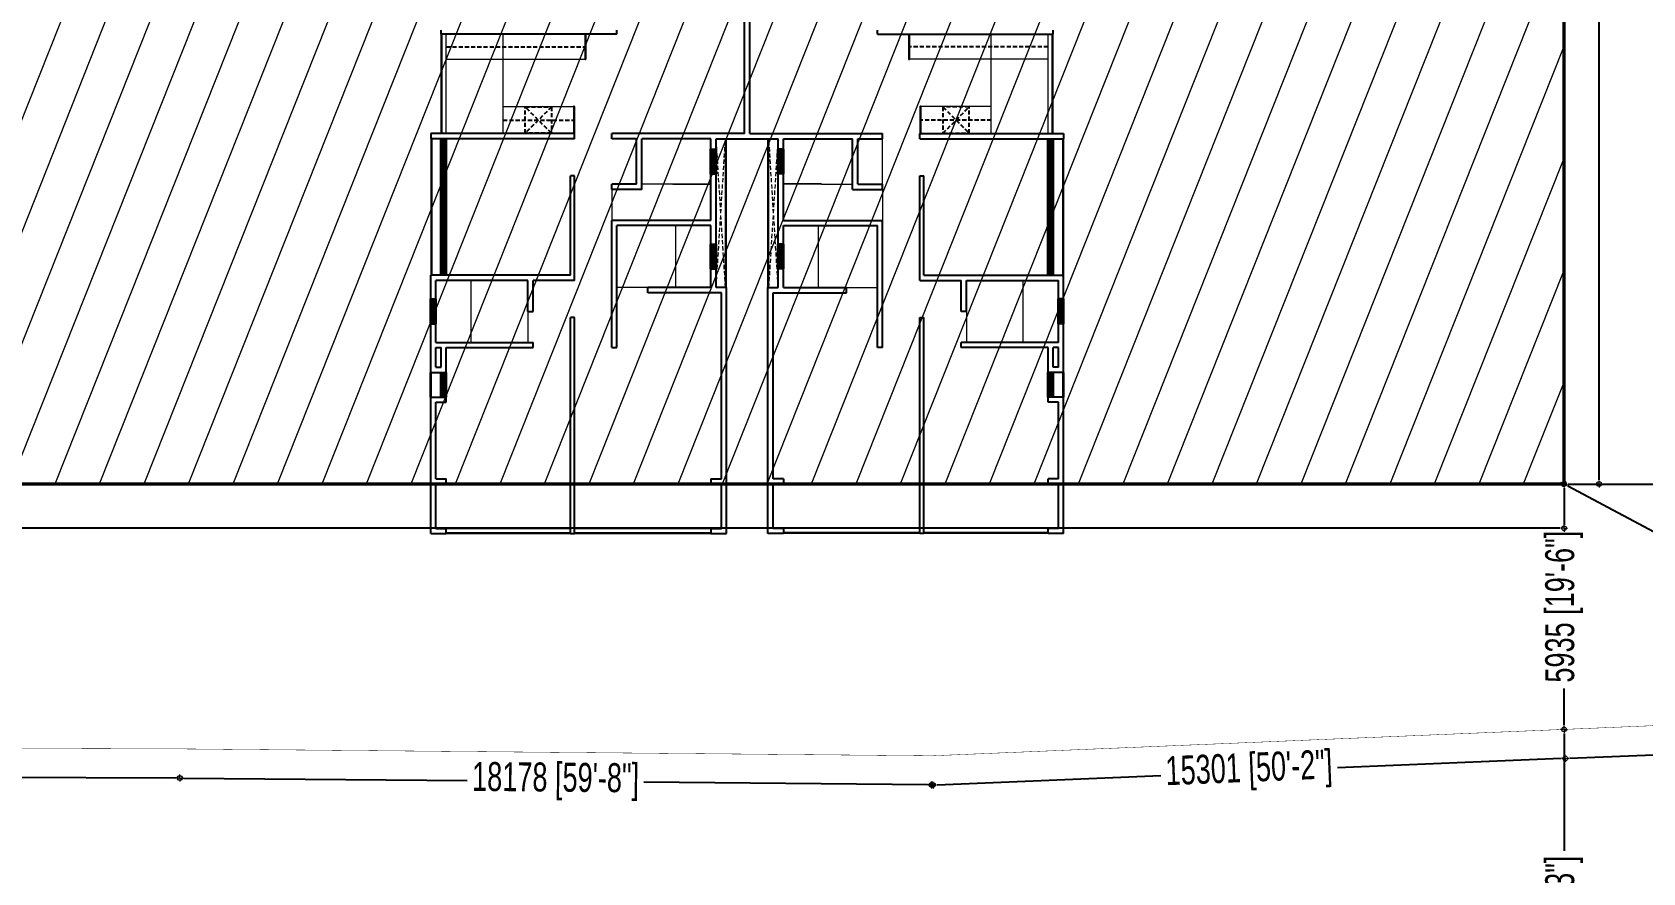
# Model space of a CAD drawing. Header units: inches. Extents: x -1856224 to -1617783, y -9059 to 170583.
# Drawn here: x -1729827 to -1690886, y 34552 to 54879 of the extents above; entities that cross this region are included whole.
import ezdxf

# ---------------------------------------------------------------- set-up
doc = ezdxf.new("R2010")
doc.units = ezdxf.units.IN
doc.header["$MEASUREMENT"] = 0
doc.linetypes.add('DASHED', pattern=[0.75, 0.5, -0.25])
doc.linetypes.add('DASHED2', pattern=[0.375, 0.25, -0.125])
for name, color, linetype, lineweight in [('A03 Roads', 7, 'Continuous', 15), ('C06 Parapet Wall', 39, 'Continuous', 15), ('F03 Windows', 32, 'Continuous', 35), ('I03 Tile Drop', 250, 'Continuous', 9), ('L02 Handrails & Balustrades', 67, 'Continuous', 15), ('M01 Furniture', 14, 'Continuous', 9), ('T01 Dimenstions Scale 01', 106, 'Continuous', 9), ('Y02 Hatching 02', 193, 'Continuous', 5), ('Z08 Structure above', 250, 'DASHED', 9)]:
    doc.layers.add(name, color=color, linetype=linetype, lineweight=lineweight)
doc.layers.add('C02 Walls 01', color=10, linetype='Continuous')
doc.styles.add('vka-romans', font='GOTHIC.TTF', dxfattribs={"width": 0.7})
doc.dimstyles.new('vka-dim0100', dxfattribs={"dimscale": 100, "dimtxt": 1, "dimasz": 0.7, "dimexe": 1.5, "dimexo": 2.5, "dimgap": 1, "dimtad": 0, "dimdec": 0, "dimzin": 0, "dimdsep": 46, "dimtxsty": 'vka-romans', "dimblk": 'vkadot', "dimcen": 1.5, "dimdle": 1.5, "dimse1": 1, "dimse2": 1, "dimclrd": 256, "dimclre": 256, "dimclrt": 7, "dimadec": 1, "dimazin": 0, "dimtfac": 1, "dimtdec": 0, "dimtofl": 0, "dimtmove": 2, "dimatfit": 3, "dimfxl": 1, "dimtolj": 1, "dimtzin": 0, "dimarcsym": 0})

# ---------------------------------------------------------------- blocks, each defined once
blk = doc.blocks.new('vkadot')
at = {"layer": 'T01 Dimenstions Scale 01'}
for q in [(-0.85, 0), (0, 0.85), (0.85, 0), (0, -0.85)]:
    blk.add_line((0, 0), q, dxfattribs=at)
blk.add_circle((0, 0), 0.579, dxfattribs=at)
blk = doc.blocks.new('*D1570')
at = {"layer": 'T01 Dimenstions Scale 01', "lineweight": -2, "transparency": 16777216}
for p, q in [((-1692690, 43954), (-1681824, 43954)), ((-1666610, 43954), (-1677476, 43954))]:
    blk.add_line(p, q, dxfattribs=at)
at = {"layer": 'T01 Dimenstions Scale 01', "lineweight": -2, "transparency": 16777216, "xscale": 100, "yscale": 100, "zscale": 100, "rotation": 180}
blk.add_blockref('vkadot', (-1692790, 43954), dxfattribs=at)
at = {"layer": 'T01 Dimenstions Scale 01', "lineweight": -2, "transparency": 16777216, "xscale": 100, "yscale": 100, "zscale": 100}
blk.add_blockref('vkadot', (-1666510, 43954), dxfattribs=at)
at = {"layer": 'T01 Dimenstions Scale 01', "color": 7, "transparency": 16777216, "insert": (-1679650, 43954), "char_height": 700, "attachment_point": 5, "style": 'vka-romans'}
blk.add_mtext('\\A1;26280 [86\'-3"]', dxfattribs=at)
blk = doc.blocks.new('*D1625')
at = {"layer": 'T01 Dimenstions Scale 01', "lineweight": -2, "transparency": 16777216}
for p, q in [((-1800840, 42885), (-1749567, 42885)), ((-1692890, 42885), (-1744162, 42885))]:
    blk.add_line(p, q, dxfattribs=at)
at = {"layer": 'T01 Dimenstions Scale 01', "lineweight": -2, "transparency": 16777216, "xscale": 100, "yscale": 100, "zscale": 100, "rotation": 180}
blk.add_blockref('vkadot', (-1800940, 42885), dxfattribs=at)
at = {"layer": 'T01 Dimenstions Scale 01', "lineweight": -2, "transparency": 16777216, "xscale": 100, "yscale": 100, "zscale": 100}
blk.add_blockref('vkadot', (-1692790, 42885), dxfattribs=at)
at = {"layer": 'T01 Dimenstions Scale 01', "color": 7, "transparency": 16777216, "insert": (-1746865, 42885), "char_height": 700, "attachment_point": 5, "style": 'vka-romans'}
blk.add_mtext('\\A1;108150 [354\'-10"]', dxfattribs=at)
blk = doc.blocks.new('*D1634')
at = {"layer": 'T01 Dimenstions Scale 01', "lineweight": -2, "transparency": 16777216}
for p, q in [((-1691942, 85679), (-1691942, 67231)), ((-1691942, 44054), (-1691942, 62503))]:
    blk.add_line(p, q, dxfattribs=at)
at = {"layer": 'T01 Dimenstions Scale 01', "lineweight": -2, "transparency": 16777216, "xscale": 100, "yscale": 100, "zscale": 100}
for p, rotation in [((-1691942, 85779), 90), ((-1691942, 43954), 270)]:
    blk.add_blockref('vkadot', p, dxfattribs=dict(at, rotation=rotation))
at = {"layer": 'T01 Dimenstions Scale 01', "color": 7, "transparency": 16777216, "insert": (-1691942, 64867), "char_height": 700, "attachment_point": 5, "rotation": 90, "style": 'vka-romans'}
blk.add_mtext('\\A1;41825 [137\'-3"]', dxfattribs=at)
blk = doc.blocks.new('*D1643')
at = {"layer": 'T01 Dimenstions Scale 01', "lineweight": -2, "transparency": 16777216}
for p, q in [((-1692790, 43854), (-1692790, 42968)), ((-1692790, 38120), (-1692790, 39006))]:
    blk.add_line(p, q, dxfattribs=at)
at = {"layer": 'T01 Dimenstions Scale 01', "lineweight": -2, "transparency": 16777216, "xscale": 100, "yscale": 100, "zscale": 100}
for p, rotation in [((-1692790, 43954), 90), ((-1692790, 38020), 270)]:
    blk.add_blockref('vkadot', p, dxfattribs=dict(at, rotation=rotation))
at = {"layer": 'T01 Dimenstions Scale 01', "color": 7, "transparency": 16777216, "insert": (-1692790, 40987), "char_height": 700, "attachment_point": 5, "rotation": 90, "style": 'vka-romans'}
blk.add_mtext('\\A1;5935 [19\'-6"]', dxfattribs=at)
blk = doc.blocks.new('*D1644')
at = {"layer": 'T01 Dimenstions Scale 01', "lineweight": -2, "transparency": 16777216}
for p, q in [((-1692790, 37920), (-1692790, 35084)), ((-1692790, 27977), (-1692790, 30813))]:
    blk.add_line(p, q, dxfattribs=at)
at = {"layer": 'T01 Dimenstions Scale 01', "lineweight": -2, "transparency": 16777216, "xscale": 100, "yscale": 100, "zscale": 100}
for p, rotation in [((-1692790, 38020), 90), ((-1692790, 27877), 270)]:
    blk.add_blockref('vkadot', p, dxfattribs=dict(at, rotation=rotation))
at = {"layer": 'T01 Dimenstions Scale 01', "color": 7, "transparency": 16777216, "insert": (-1692790, 32948), "char_height": 700, "attachment_point": 5, "rotation": 90, "style": 'vka-romans'}
blk.add_mtext('\\A1;10143 [33\'-3"]', dxfattribs=at)
blk = doc.blocks.new('*D1652')
at = {"layer": 'T01 Dimenstions Scale 01', "lineweight": -2, "transparency": 16777216}
for p, q in [((-1744911, 36894), (-1737769, 36875)), ((-1726357, 36844), (-1733498, 36863))]:
    blk.add_line(p, q, dxfattribs=at)
at = {"layer": 'T01 Dimenstions Scale 01', "lineweight": -2, "transparency": 16777216, "xscale": 100, "yscale": 100, "zscale": 100}
for p, rotation in [((-1745011, 36895), 179.8440362318272), ((-1726257, 36844), 359.8440362318272)]:
    blk.add_blockref('vkadot', p, dxfattribs=dict(at, rotation=rotation))
at = {"layer": 'T01 Dimenstions Scale 01', "color": 7, "transparency": 16777216, "insert": (-1735634, 36869), "char_height": 700, "attachment_point": 5, "rotation": 359.844, "style": 'vka-romans'}
blk.add_mtext('\\A1;18754 [61\'-6"]', dxfattribs=at)
blk = doc.blocks.new('*D1653')
at = {"layer": 'T01 Dimenstions Scale 01', "lineweight": -2, "transparency": 16777216}
for p, q in [((-1726161, 36843), (-1719308, 36780)), ((-1708184, 36678), (-1715037, 36741))]:
    blk.add_line(p, q, dxfattribs=at)
at = {"layer": 'T01 Dimenstions Scale 01', "lineweight": -2, "transparency": 16777216, "xscale": 100, "yscale": 100, "zscale": 100}
for p, rotation in [((-1726261, 36844), 179.4743935257304), ((-1708084, 36677), 359.4743935257304)]:
    blk.add_blockref('vkadot', p, dxfattribs=dict(at, rotation=rotation))
at = {"layer": 'T01 Dimenstions Scale 01', "color": 7, "transparency": 16777216, "insert": (-1717173, 36760), "char_height": 700, "attachment_point": 5, "rotation": 359.4744, "style": 'vka-romans'}
blk.add_mtext('\\A1;18178 [59\'-8"]', dxfattribs=at)
blk = doc.blocks.new('*D1654')
at = {"layer": 'T01 Dimenstions Scale 01', "lineweight": -2, "transparency": 16777216}
for p, q in [((-1692860, 37312), (-1698270, 37087)), ((-1707948, 36683), (-1702538, 36908))]:
    blk.add_line(p, q, dxfattribs=at)
at = {"layer": 'T01 Dimenstions Scale 01', "lineweight": -2, "transparency": 16777216, "xscale": 100, "yscale": 100, "zscale": 100}
for p, rotation in [((-1692760, 37317), 2.390663399157416), ((-1708048, 36678), 182.3906633991574)]:
    blk.add_blockref('vkadot', p, dxfattribs=dict(at, rotation=rotation))
at = {"layer": 'T01 Dimenstions Scale 01', "color": 7, "transparency": 16777216, "insert": (-1700404, 36997), "char_height": 700, "attachment_point": 5, "rotation": 2.3907, "style": 'vka-romans'}
blk.add_mtext('\\A1;15301 [50\'-2"]', dxfattribs=at)
blk = doc.blocks.new('*D1655')
at = {"layer": 'T01 Dimenstions Scale 01', "lineweight": -2, "transparency": 16777216}
for p, q in [((-1672073, 38180), (-1680195, 37841)), ((-1692660, 37321), (-1684539, 37660))]:
    blk.add_line(p, q, dxfattribs=at)
at = {"layer": 'T01 Dimenstions Scale 01', "lineweight": -2, "transparency": 16777216, "xscale": 100, "yscale": 100, "zscale": 100}
for p, rotation in [((-1671973, 38184), 2.390663399075625), ((-1692760, 37317), 182.3906633990756)]:
    blk.add_blockref('vkadot', p, dxfattribs=dict(at, rotation=rotation))
at = {"layer": 'T01 Dimenstions Scale 01', "color": 7, "transparency": 16777216, "insert": (-1682367, 37751), "char_height": 700, "attachment_point": 5, "rotation": 2.3907, "style": 'vka-romans'}
blk.add_mtext('\\A1;20805 [68\'-3"]', dxfattribs=at)
blk = doc.blocks.new('*D1677')
at = {"layer": 'T01 Dimenstions Scale 01', "lineweight": -2, "transparency": 16777216}
for p, q in [((-1700407, 103186), (-1748465, 74872)), ((-1800854, 44005), (-1752796, 72320))]:
    blk.add_line(p, q, dxfattribs=at)
at = {"layer": 'T01 Dimenstions Scale 01', "lineweight": -2, "transparency": 16777216, "xscale": 100, "yscale": 100, "zscale": 100}
for p, rotation in [((-1700321, 103237), 30.50586545729002), ((-1800940, 43954), 210.5058654572901)]:
    blk.add_blockref('vkadot', p, dxfattribs=dict(at, rotation=rotation))
at = {"layer": 'T01 Dimenstions Scale 01', "color": 7, "transparency": 16777216, "insert": (-1750630, 73596), "char_height": 700, "attachment_point": 5, "rotation": 30.5059, "style": 'vka-romans'}
blk.add_mtext('\\A1;116784 [383\'-2"]', dxfattribs=at)
blk = doc.blocks.new('rgr')
at = {"layer": 'C02 Walls 01', "color": 250}
for p, q in [((-2142040, 765461), (-2142040, 769511)), ((-2141915, 765461), (-2141915, 769511)), ((-2149378, 767861), (-2149378, 767961)), ((-2145128, 767861), (-2145128, 767961)), ((-2138828, 767861), (-2138828, 767961)), ((-2134578, 767861), (-2134578, 767961)), ((-2145128, 767861), (-2149378, 767861)), ((-2138828, 767861), (-2134578, 767861)), ((-2146153, 765461), (-2149628, 765461)), ((-2149628, 765461), (-2149628, 765336)), ((-2146153, 765336), (-2149628, 765336)), ((-2146153, 765336), (-2146153, 765461)), ((-2142040, 765461), (-2145253, 765461)), ((-2145253, 765336), (-2145253, 765461)), ((-2144653, 765336), (-2145253, 765336)), ((-2144653, 764236), (-2144653, 765336)), ((-2142853, 765336), (-2144528, 765336)), ((-2144528, 764111), (-2144528, 765336)), ((-2142853, 765086), (-2142853, 765336)), ((-2142728, 765336), (-2141228, 765336)), ((-2142728, 765086), (-2142728, 765336)), ((-2141915, 765461), (-2138703, 765461)), ((-2141228, 765086), (-2141228, 765336)), ((-2141103, 765086), (-2141103, 765336)), ((-2141103, 765336), (-2139428, 765336)), ((-2139428, 764111), (-2139428, 765336)), ((-2139303, 765336), (-2138703, 765336)), ((-2139303, 764236), (-2139303, 765336)), ((-2138703, 765336), (-2138703, 765461)), ((-2137803, 765461), (-2134328, 765461)), ((-2137803, 765336), (-2137803, 765461)), ((-2137803, 765336), (-2134328, 765336)), ((-2134328, 765461), (-2134328, 765336)), ((-2142853, 765086), (-2142728, 765086)), ((-2141103, 765086), (-2141228, 765086)), ((-2146153, 764436), (-2146253, 764436)), ((-2146253, 762036), (-2146253, 764436)), ((-2146153, 761911), (-2146153, 764436)), ((-2142853, 763361), (-2142853, 764486)), ((-2142853, 764486), (-2142728, 764486)), ((-2142728, 762786), (-2142728, 764486)), ((-2141228, 762786), (-2141228, 764486)), ((-2141103, 764486), (-2141228, 764486)), ((-2141103, 763361), (-2141103, 764486)), ((-2137803, 764436), (-2137703, 764436)), ((-2137803, 761911), (-2137803, 764436)), ((-2137703, 762036), (-2137703, 764436)), ((-2144653, 764236), (-2145253, 764236)), ((-2145253, 764111), (-2145253, 764236)), ((-2144528, 764111), (-2145253, 764111)), ((-2139428, 764111), (-2138703, 764111)), ((-2139303, 764236), (-2138703, 764236)), ((-2138703, 764111), (-2138703, 764236)), ((-2142853, 763361), (-2145253, 763361)), ((-2145253, 760286), (-2145253, 763361)), ((-2141103, 763361), (-2138703, 763361)), ((-2138703, 760286), (-2138703, 763361)), ((-2142853, 763236), (-2145128, 763236)), ((-2145128, 760286), (-2145128, 763236)), ((-2142853, 762786), (-2142853, 763236)), ((-2141103, 762786), (-2141103, 763236)), ((-2141103, 763236), (-2138828, 763236)), ((-2138828, 760286), (-2138828, 763236)), ((-2142853, 762786), (-2142728, 762786)), ((-2141103, 762786), (-2141228, 762786)), ((-2142853, 761736), (-2142853, 762186)), ((-2142853, 762186), (-2142728, 762186)), ((-2142728, 761736), (-2142728, 762186)), ((-2141228, 761736), (-2141228, 762186)), ((-2141103, 762186), (-2141228, 762186)), ((-2141103, 761736), (-2141103, 762186)), ((-2146253, 762036), (-2149628, 762036)), ((-2149628, 761461), (-2149628, 762036)), ((-2147278, 761911), (-2149503, 761911)), ((-2149503, 761461), (-2149503, 761911)), ((-2147278, 761161), (-2147278, 761911)), ((-2146153, 761911), (-2147153, 761911)), ((-2147153, 761161), (-2147153, 761911)), ((-2142853, 761736), (-2144378, 761736)), ((-2144378, 761611), (-2144378, 761736)), ((-2142478, 761736), (-2142728, 761736)), ((-2142478, 755786), (-2142478, 761736)), ((-2141478, 755786), (-2141478, 761736)), ((-2141478, 761736), (-2141228, 761736)), ((-2141103, 761736), (-2139578, 761736)), ((-2139578, 761611), (-2139578, 761736)), ((-2137803, 761911), (-2136803, 761911)), ((-2137703, 762036), (-2134328, 762036)), ((-2136803, 761161), (-2136803, 761911)), ((-2136678, 761911), (-2134453, 761911)), ((-2136678, 761161), (-2136678, 761911)), ((-2134453, 761461), (-2134453, 761911)), ((-2134328, 761461), (-2134328, 762036)), ((-2149628, 761461), (-2149503, 761461)), ((-2142603, 761611), (-2144378, 761611)), ((-2142603, 757111), (-2142603, 761611)), ((-2141353, 757111), (-2141353, 761611)), ((-2141353, 761611), (-2139578, 761611)), ((-2134328, 761461), (-2134453, 761461)), ((-2147278, 761161), (-2147153, 761161)), ((-2146153, 761011), (-2146253, 761011)), ((-2146253, 755786), (-2146253, 761011)), ((-2146153, 755786), (-2146153, 761011)), ((-2137803, 761011), (-2137703, 761011)), ((-2137803, 755786), (-2137803, 761011)), ((-2137703, 755786), (-2137703, 761011)), ((-2136678, 761161), (-2136803, 761161)), ((-2149628, 759686), (-2149628, 760861)), ((-2149628, 760861), (-2149503, 760861)), ((-2149503, 760411), (-2149503, 760861)), ((-2134453, 760411), (-2134453, 760861)), ((-2134328, 760861), (-2134453, 760861)), ((-2134328, 759686), (-2134328, 760861)), ((-2149503, 760411), (-2147153, 760411)), ((-2149503, 760286), (-2149378, 760286)), ((-2149503, 759811), (-2149503, 760286)), ((-2149378, 759811), (-2149378, 760286)), ((-2149253, 760286), (-2147153, 760286)), ((-2149253, 759686), (-2149253, 760286)), ((-2147153, 760286), (-2147153, 760411)), ((-2145253, 760286), (-2145128, 760286)), ((-2138703, 760286), (-2138828, 760286)), ((-2134453, 760411), (-2136803, 760411)), ((-2136803, 760286), (-2136803, 760411)), ((-2134703, 760286), (-2136803, 760286)), ((-2134703, 759686), (-2134703, 760286)), ((-2134453, 760286), (-2134578, 760286)), ((-2134578, 759811), (-2134578, 760286)), ((-2134453, 759811), (-2134453, 760286)), ((-2149503, 759811), (-2149378, 759811)), ((-2134453, 759811), (-2134578, 759811)), ((-2149628, 759686), (-2149253, 759686)), ((-2134328, 759686), (-2134703, 759686)), ((-2149628, 759086), (-2149253, 759086)), ((-2149628, 755786), (-2149628, 759086)), ((-2149253, 758961), (-2149253, 759086)), ((-2134328, 759086), (-2134703, 759086)), ((-2134703, 758961), (-2134703, 759086)), ((-2134328, 755786), (-2134328, 759086)), ((-2149503, 758961), (-2149253, 758961)), ((-2149503, 757111), (-2149503, 758961)), ((-2134453, 758961), (-2134703, 758961)), ((-2134453, 757111), (-2134453, 758961)), ((-2149503, 757111), (-2149253, 757111)), ((-2149253, 756986), (-2149253, 757111)), ((-2142853, 757111), (-2142603, 757111)), ((-2142853, 757111), (-2142853, 756986)), ((-2141103, 757111), (-2141353, 757111)), ((-2141103, 757111), (-2141103, 756986)), ((-2134453, 757111), (-2134703, 757111)), ((-2134703, 756986), (-2134703, 757111)), ((-2149503, 756986), (-2149253, 756986)), ((-2149503, 755911), (-2149503, 756986)), ((-2142853, 756986), (-2142603, 756986)), ((-2142603, 755911), (-2142603, 756986)), ((-2141103, 756986), (-2141353, 756986)), ((-2141353, 755911), (-2141353, 756986)), ((-2134453, 756986), (-2134703, 756986)), ((-2134453, 755911), (-2134453, 756986)), ((-2149503, 755911), (-2149253, 755911)), ((-2149253, 755786), (-2149253, 755911)), ((-2142853, 755911), (-2142603, 755911)), ((-2142853, 755911), (-2142853, 755786)), ((-2141103, 755911), (-2141353, 755911)), ((-2141103, 755911), (-2141103, 755786)), ((-2134453, 755911), (-2134703, 755911)), ((-2134703, 755786), (-2134703, 755911)), ((-2149628, 755786), (-2149253, 755786)), ((-2146253, 755786), (-2146153, 755786)), ((-2142853, 755786), (-2142478, 755786)), ((-2141103, 755786), (-2141478, 755786)), ((-2137703, 755786), (-2137803, 755786)), ((-2134328, 755786), (-2134703, 755786))]:
    blk.add_line(p, q, dxfattribs=at)
at = {"layer": 'C06 Parapet Wall', "color": 250}
for p, q in [((-2149253, 765461), (-2149253, 767861)), ((-2134703, 765461), (-2134703, 767861)), ((-2143778, 764236), (-2143778, 764248)), ((-2143778, 764248), (-2142853, 764248)), ((-2143778, 764236), (-2142853, 764236)), ((-2140178, 764248), (-2141103, 764248)), ((-2140178, 764236), (-2141103, 764236)), ((-2140178, 764236), (-2140178, 764248)), ((-2149253, 755911), (-2146253, 755911)), ((-2146153, 755911), (-2142853, 755911)), ((-2137803, 755911), (-2141103, 755911)), ((-2134703, 755911), (-2137703, 755911))]:
    blk.add_line(p, q, dxfattribs=at)
at = {"layer": 'F03 Windows', "color": 250}
for p, q in [((-2149378, 762036), (-2149378, 765336)), ((-2149336, 762036), (-2149336, 765336)), ((-2149294, 762036), (-2149294, 765336)), ((-2149253, 762036), (-2149253, 765336)), ((-2134703, 762036), (-2134703, 765336)), ((-2134661, 762036), (-2134661, 765336)), ((-2134619, 762036), (-2134619, 765336)), ((-2134578, 762036), (-2134578, 765336)), ((-2142853, 764486), (-2142853, 765086)), ((-2142811, 764486), (-2142811, 765086)), ((-2142769, 764486), (-2142769, 765086)), ((-2142728, 764486), (-2142728, 765086)), ((-2141228, 764486), (-2141228, 765086)), ((-2141186, 764486), (-2141186, 765086)), ((-2141144, 764486), (-2141144, 765086)), ((-2141103, 764486), (-2141103, 765086)), ((-2142853, 762186), (-2142853, 762786)), ((-2142811, 762186), (-2142811, 762786)), ((-2142769, 762186), (-2142769, 762786)), ((-2142728, 762186), (-2142728, 762786)), ((-2141228, 762186), (-2141228, 762786)), ((-2141186, 762186), (-2141186, 762786)), ((-2141144, 762186), (-2141144, 762786)), ((-2141103, 762186), (-2141103, 762786)), ((-2149628, 760861), (-2149628, 761461)), ((-2149586, 760861), (-2149586, 761461)), ((-2149544, 760861), (-2149544, 761461)), ((-2149503, 760861), (-2149503, 761461)), ((-2134453, 760861), (-2134453, 761461)), ((-2134411, 760861), (-2134411, 761461)), ((-2134369, 760861), (-2134369, 761461)), ((-2134328, 760861), (-2134328, 761461)), ((-2149628, 759086), (-2149628, 759686)), ((-2149378, 759086), (-2149378, 759686)), ((-2149336, 759086), (-2149336, 759686)), ((-2149294, 759086), (-2149294, 759686)), ((-2149253, 759086), (-2149253, 759686)), ((-2134703, 759086), (-2134703, 759686)), ((-2134661, 759086), (-2134661, 759686)), ((-2134619, 759086), (-2134619, 759686)), ((-2134578, 759086), (-2134578, 759686)), ((-2134328, 759086), (-2134328, 759686))]:
    blk.add_line(p, q, dxfattribs=at)
at = {"layer": 'I03 Tile Drop', "color": 250}
for p, q in [((-2147878, 765461), (-2147878, 767861)), ((-2147878, 765461), (-2147878, 767861)), ((-2136078, 765461), (-2136078, 767861)), ((-2138703, 764236), (-2138703, 765336)), ((-2145253, 764111), (-2145253, 763361)), ((-2143778, 764236), (-2144528, 764236)), ((-2140178, 764236), (-2139428, 764236)), ((-2138703, 764111), (-2138703, 763361)), ((-2143703, 761736), (-2143703, 763236)), ((-2140253, 761736), (-2140253, 763236)), ((-2148653, 760411), (-2148653, 761911)), ((-2144378, 761736), (-2145128, 761736)), ((-2139578, 761736), (-2138828, 761736)), ((-2135303, 760411), (-2135303, 761911)), ((-2147278, 761161), (-2147278, 760411)), ((-2136678, 761161), (-2136678, 760411)), ((-2149253, 756986), (-2146253, 756986)), ((-2146153, 756986), (-2142853, 756986)), ((-2137803, 756986), (-2141103, 756986)), ((-2134703, 756986), (-2137703, 756986))]:
    blk.add_line(p, q, dxfattribs=at)
at = {"layer": 'L02 Handrails & Balustrades', "color": 250}
for p, q in [((-2149378, 765461), (-2149378, 767861)), ((-2149353, 765461), (-2149353, 767861)), ((-2134603, 765461), (-2134603, 767861)), ((-2134578, 765461), (-2134578, 767861)), ((-2149628, 765336), (-2149628, 762036)), ((-2149603, 765336), (-2149603, 762036)), ((-2142503, 761736), (-2142503, 765336)), ((-2142478, 761736), (-2142478, 765336)), ((-2141478, 761736), (-2141478, 765336)), ((-2141453, 761736), (-2141453, 765336)), ((-2134353, 765336), (-2134353, 762036)), ((-2134328, 765336), (-2134328, 762036)), ((-2149253, 755811), (-2146253, 755811)), ((-2149253, 755786), (-2146253, 755786)), ((-2146153, 755811), (-2142853, 755811)), ((-2146153, 755786), (-2142853, 755786)), ((-2137803, 755811), (-2141103, 755811)), ((-2137803, 755786), (-2141103, 755786)), ((-2134703, 755811), (-2137703, 755811)), ((-2134703, 755786), (-2137703, 755786))]:
    blk.add_line(p, q, dxfattribs=at)
at = {"layer": 'M01 Furniture', "color": 250}
for p, q in [((-2145903, 767861), (-2145903, 767261)), ((-2145878, 767861), (-2145878, 767261)), ((-2138078, 767861), (-2138078, 767261)), ((-2138053, 767861), (-2138053, 767261)), ((-2149253, 767261), (-2145903, 767261)), ((-2134703, 767261), (-2138053, 767261)), ((-2147878, 766111), (-2146178, 766111)), ((-2146178, 766111), (-2146178, 765461)), ((-2146153, 766111), (-2146153, 765461)), ((-2137803, 766111), (-2137803, 765461)), ((-2136078, 766111), (-2137778, 766111)), ((-2137778, 766111), (-2137778, 765461))]:
    blk.add_line(p, q, dxfattribs=at)
for centre, start, end in [((-2145890, 767261), 180, 0), ((-2138065, 767261), 180, 0), ((-2146165, 766111), 0, 180), ((-2137790, 766111), 0, 180)]:
    blk.add_arc(centre, 12.5, start, end, dxfattribs=at)
at = {"layer": 'Z08 Structure above', "color": 250, "lineweight": -2, "ltscale": 200}
for p, q in [((-2149253, 767561), (-2145903, 767561)), ((-2134703, 767561), (-2138053, 767561)), ((-2146711, 766103), (-2147344, 765470)), ((-2146711, 765470), (-2147344, 766103)), ((-2137244, 766103), (-2136611, 765470)), ((-2137244, 765470), (-2136611, 766103)), ((-2147878, 765786), (-2146178, 765786)), ((-2136078, 765786), (-2137778, 765786))]:
    blk.add_line(p, q, dxfattribs=at)
at = {"layer": 'Z08 Structure above', "color": 250, "ltscale": 200}
for p, q in [((-2142503, 761736), (-2142728, 765336)), ((-2142728, 761736), (-2142503, 765336)), ((-2141453, 761736), (-2141228, 765336)), ((-2141228, 761736), (-2141453, 765336))]:
    blk.add_line(p, q, dxfattribs=at)
at = {"layer": 'Z08 Structure above', "color": 250, "lineweight": -2, "ltscale": 200}
for points in [[(-2146711, 765470), (-2147344, 765470), (-2147344, 766103), (-2146711, 766103)], [(-2137244, 765470), (-2136611, 765470), (-2136611, 766103), (-2137244, 766103)]]:
    blk.add_lwpolyline(points, close=True, dxfattribs=at)
blk = doc.blocks.new('*D1775')
at = {"layer": 'T01 Dimenstions Scale 01', "lineweight": -2, "transparency": 16777216}
for p, q in [((-1692701, 43907), (-1677863, 36000)), ((-1658858, 25873), (-1673696, 33780))]:
    blk.add_line(p, q, dxfattribs=at)
at = {"layer": 'T01 Dimenstions Scale 01', "lineweight": -2, "transparency": 16777216, "xscale": 100, "yscale": 100, "zscale": 100}
for p, rotation in [((-1692790, 43954), 151.9472551405797), ((-1658770, 25825), 331.9472551405797)]:
    blk.add_blockref('vkadot', p, dxfattribs=dict(at, rotation=rotation))
at = {"layer": 'T01 Dimenstions Scale 01', "color": 7, "transparency": 16777216, "insert": (-1675780, 34890), "char_height": 700, "attachment_point": 5, "rotation": 331.9473, "style": 'vka-romans'}
blk.add_mtext('\\A1;38549 [126\'-6"]', dxfattribs=at)

msp = doc.modelspace()

# ---------------------------------------------------------------- hatches: boundary and pattern name
at = {"layer": 'Y02 Hatching 02'}
h = msp.add_hatch(dxfattribs=at)
h.set_pattern_fill('ANSI31', color=252, scale=8000, angle=23.33545)
h.set_pattern_definition([(68.33545, (-678283.3, -717883.9), (-929.3612, 369.1718), [])])
h.paths.add_polyline_path([(-1692789.7, 43954.5), (-1692789.7, 85779.5), (-1700321.1, 103237.3), (-1783735.4, 103237.3), (-1789083.2, 92454.5), (-1789083.2, 90050.8), (-1793484.5, 81305.6), (-1800939.7, 74868.3), (-1800939.7, 43954.5)])

# ---------------------------------------------------------------- linework, layer by layer
at = {"color": 1, "linetype": 'DASHED', "ltscale": 2000, "true_color": 0xf00000, "const_width": 80}
msp.add_lwpolyline([(-1800939.7, 74868.3), (-1800939.7, 43954.5), (-1692789.7, 43954.5), (-1692789.7, 85779.5), (-1700321.1, 103237.3), (-1783735.4, 103237.3), (-1789083.2, 92454.5), (-1789083.2, 90050.8), (-1793484.5, 81305.6), (-1800939.7, 74868.3)], dxfattribs=at)
at = {"layer": 'A03 Roads', "color": 5, "linetype": 'DASHED2', "ltscale": 5500, "const_width": 10}
msp.add_lwpolyline([(-1672002.8, 38887.6), (-1708077.3, 37381.5), (-1726254.8, 37548.3), (-1745009, 37599.3), (-1756278.8, 37637.3), (-1770656.4, 37716.7), (-1778064.9, 37791.4), (-1786553.9, 37958.1), (-1790771.6, 37943.3), (-1791414.9, 37944.5), (-1828880.7, 40402.1)], dxfattribs=at)

# ---------------------------------------------------------------- block references
msp.add_blockref('rgr', (429437.8, -713031.9))

# ---------------------------------------------------------------- dimensions: what is measured, and where the dimension line sits
at = {"layer": 'T01 Dimenstions Scale 01'}
for p1, p2, distance, picture, middle in [((-1800939.7, 43954.5), (-1700321.1, 103237.3), 0, '*D1677', (-1750630.4, 73595.9)), ((-1692789.7, 43954.5), (-1658769.7, 25825.5, -956), 0, '*D1775', (-1675779.7, 34890)), ((-1692789.7, 38019.8), (-1672002.8, 38887.6), -703.8, '*D1655', (-1682366.9, 37750.5)), ((-1745009, 37599.3), (-1726254.8, 37548.3), -704.7, '*D1652', (-1735633.8, 36869.1)), ((-1726254.8, 37548.3), (-1708077.3, 37381.5), -704.7, '*D1653', (-1717172.5, 36760.2)), ((-1708077.3, 37381.5), (-1692789.7, 38019.8), -703.8, '*D1654', (-1700404.2, 36997.5))]:
    dim = msp.add_aligned_dim(p1=p1, p2=p2, distance=distance, dimstyle='vka-dim0100', override={"dimtxt": 7, "dimasz": 1, "dimfxl": 3}, dxfattribs=at)
    dim.commit()
    dim.dimension.update_dxf_attribs({"geometry": picture, "text_midpoint": middle})
for base, p1, p2, picture, middle in [((-1691942.4, 85779.5), (-1692789.7, 43954.5), (-1692789.7, 85779.5), '*D1634', (-1691942.4, 64867)), ((-1692789.7, 38019.8), (-1692789.7, 43954.5), (-1692789.7, 38019.8), '*D1643', (-1692789.7, 40987.1)), ((-1692789.7, 27876.6), (-1692789.7, 38019.8), (-1692789.7, 27876.6), '*D1644', (-1692789.7, 32948.2))]:
    dim = msp.add_linear_dim(base=base, p1=p1, p2=p2, angle=90, dimstyle='vka-dim0100', override={"dimtxt": 7, "dimasz": 1, "dimfxl": 3}, dxfattribs=at)
    dim.commit()
    dim.dimension.update_dxf_attribs({"geometry": picture, "text_midpoint": middle})
for base, p2, picture, middle in [((-1666509.9, 43954.5), (-1666509.9, 43954.5), '*D1570', (-1679649.8, 43954.5)), ((-1800939.7, 42885.3), (-1800939.7, 43954.5), '*D1625', (-1746864.7, 42885.3))]:
    dim = msp.add_linear_dim(base=base, p1=(-1692789.7, 43954.5), p2=p2, dimstyle='vka-dim0100', override={"dimtxt": 7, "dimasz": 1, "dimfxl": 3}, dxfattribs=at)
    dim.commit()
    dim.dimension.update_dxf_attribs({"geometry": picture, "text_midpoint": middle})

doc.saveas('drawing.dxf')
